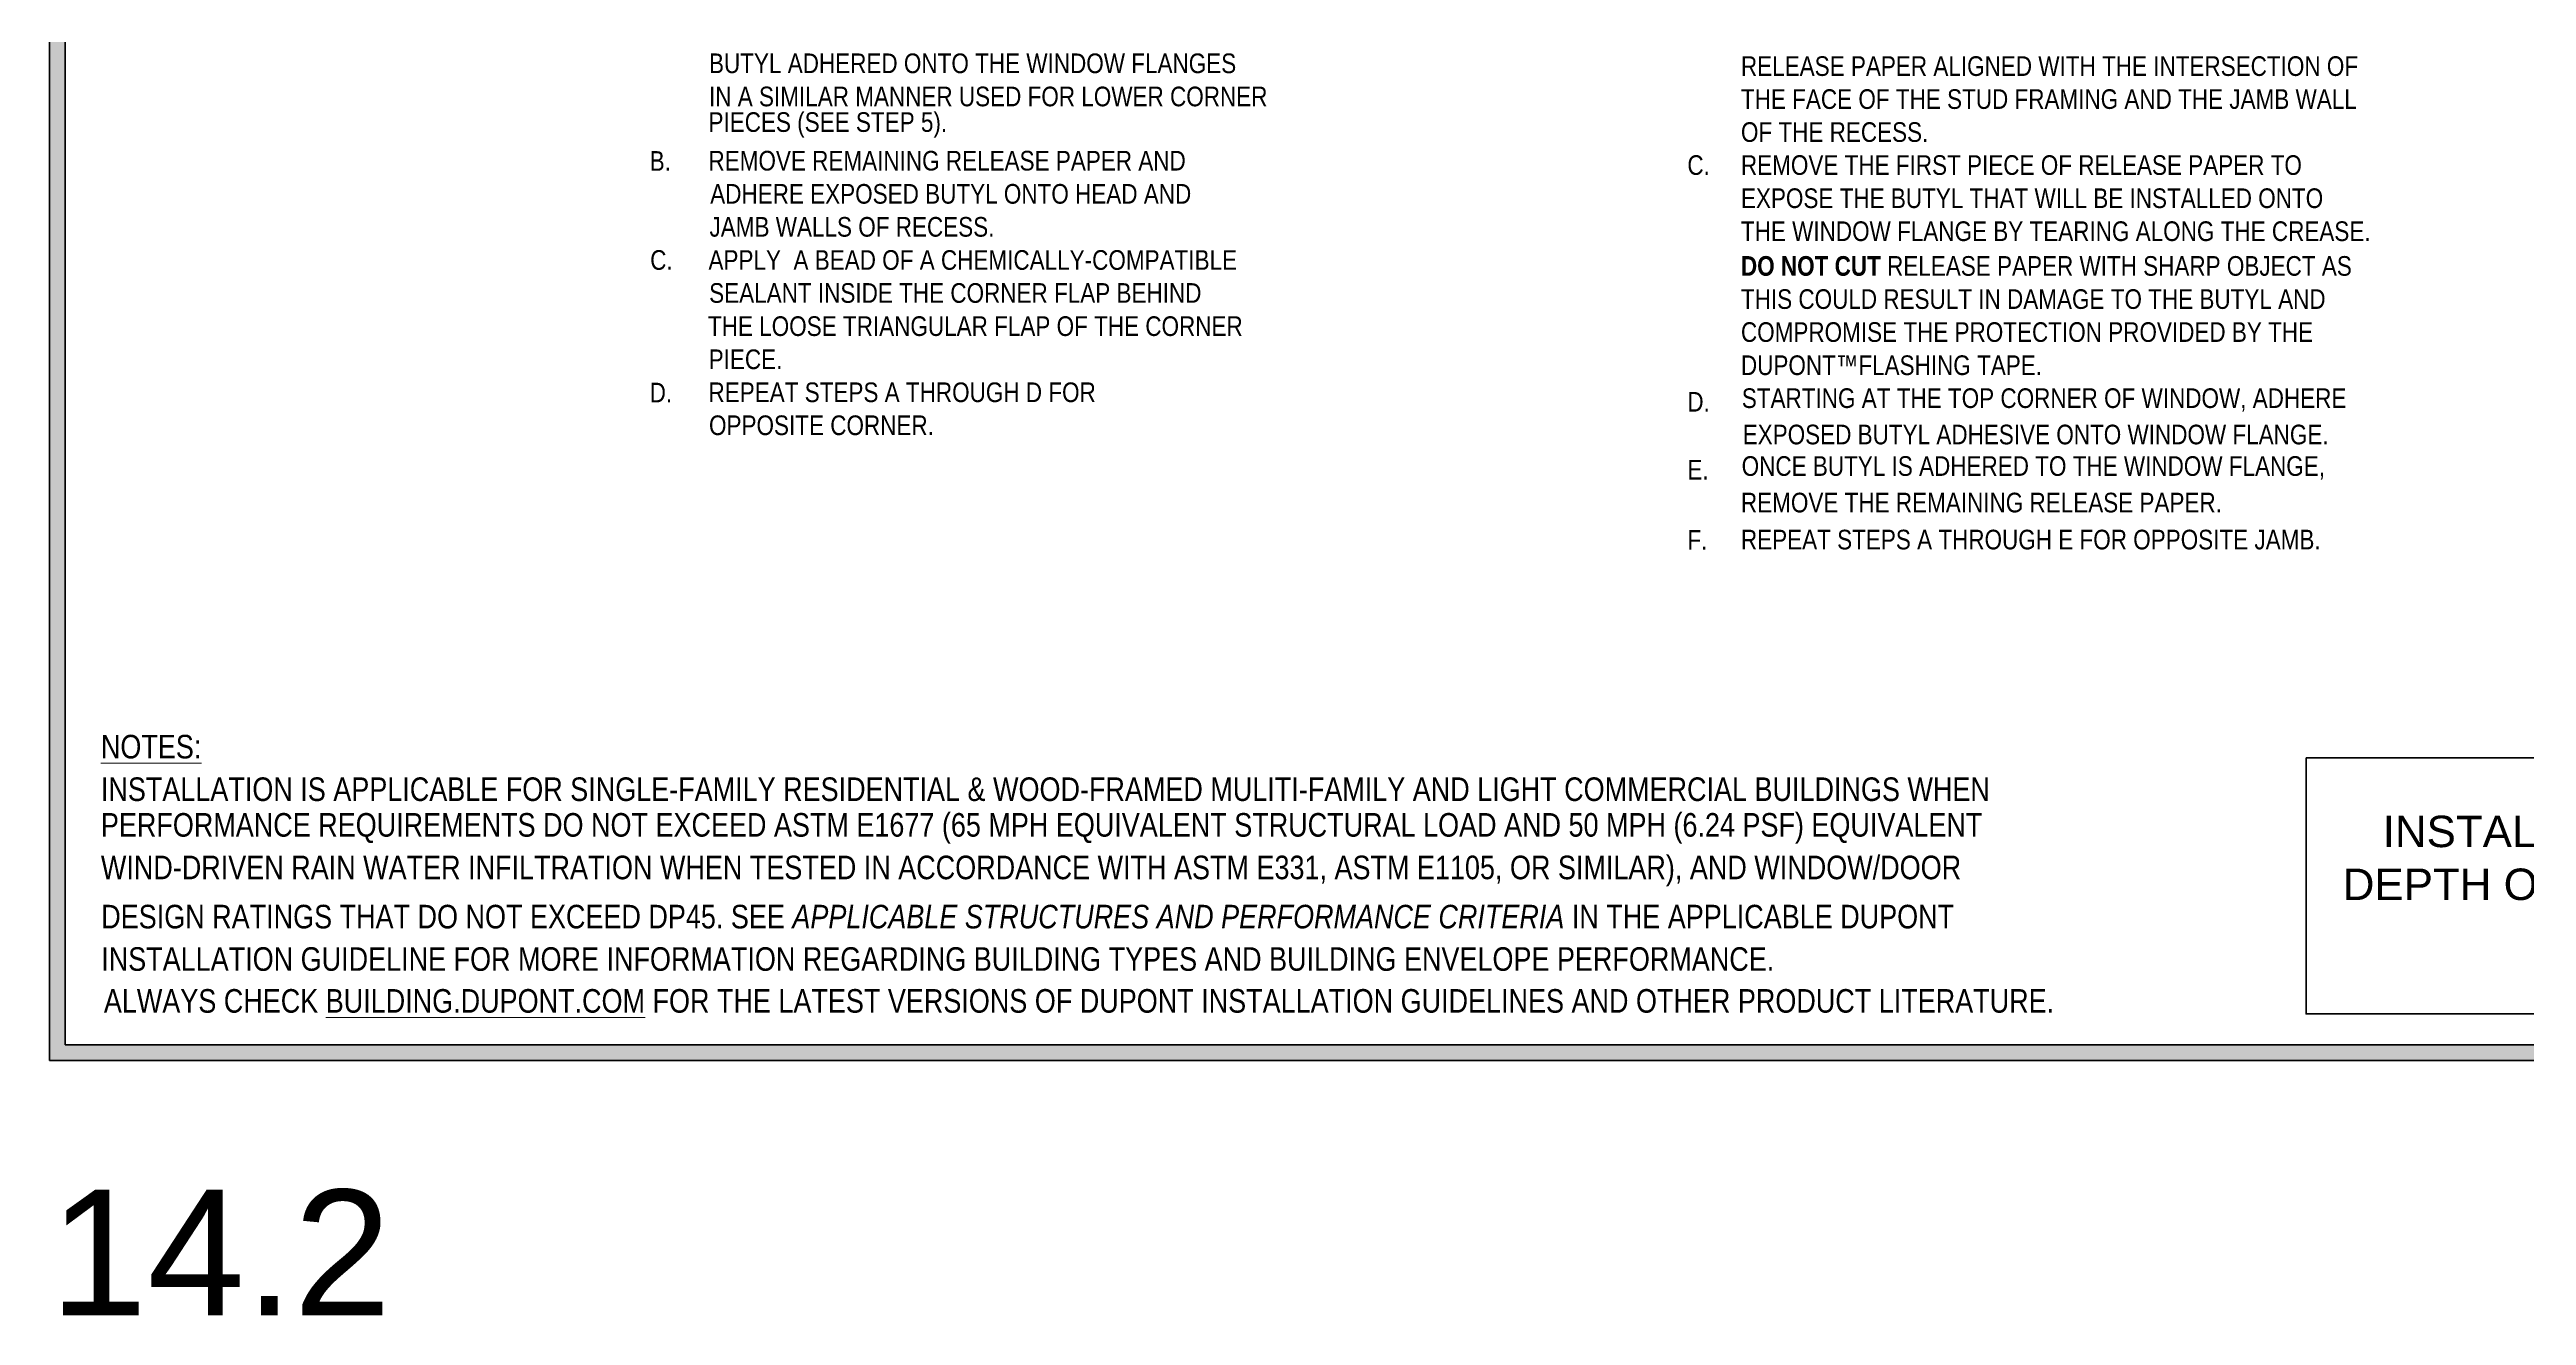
# Model space of a CAD drawing. Extents: x -1328 to 5679, y -4611 to 1603.
# Drawn here: x -1328 to 91, y -3620 to -2894 of the extents above; entities that cross this region are included whole.
import ezdxf

# ---------------------------------------------------------------- set-up
doc = ezdxf.new("R2010")
doc.units = 0
doc.header["$MEASUREMENT"] = 0
for name, color, linetype, lineweight in [('.ATI-TEXT_1', 7, 'Continuous', 0), ('0_0', 7, 'Continuous', 0), ('A-ANNO-TTLB-TEXT-MEDM', 7, 'Continuous', 0), ('A-DETL-MEDM', 7, 'Continuous', 0), ('G-ANNO-TTLB', 7, 'Continuous', 0)]:
    doc.layers.add(name, color=color, linetype=linetype, lineweight=lineweight)

# ---------------------------------------------------------------- blocks, each defined once
blk = doc.blocks.new('Block_32')
at = {"layer": '.ATI-TEXT_1', "char_height": 0.2, "attachment_point": 7}
for s, insert in [('\\C18;\\c0;\\FArial Narrow|b0|i0|c1;\\H11.251642;\\W1.000000;A.', (-983.2, -2851.2)), ('\\C18;\\c0;\\FArial Narrow|b0|i0|c1;\\H11.251642;\\W1.000000;INSTALL DUPONT™ FLEXWRAP™ RECESSED', (-950.7, -2851.2)), ('\\C18;\\c0;\\FArial Narrow|b0|i0|c1;\\H11.251642;\\W1.000000;WINDOW CORNERS INTO THE UPPER CORNERS', (-950.4, -2870.1)), ('\\C18;\\c0;\\FArial Narrow|b0|i0|c1;\\H11.251642;\\W1.000000;OF THE WINDOW ROUGH OPENING WITH EXPOSED', (-950.4, -2889.1)), ('\\C18;\\c0;\\FArial Narrow|b0|i0|c1;\\H11.251642;\\W1.000000;BUTYL ADHERED ONTO THE WINDOW FLANGES ', (-950.1, -2908)), ('\\C18;\\c0;\\FArial Narrow|b0|i0|c1;\\H11.251642;\\W1.000000;IN A SIMILAR MANNER USED FOR LOWER CORNER', (-950.1, -2927)), ('\\C18;\\c0;\\FArial Narrow|b0|i0|c1;\\H11.251642;\\W1.000000;PIECES (SEE STEP 5).', (-950.4, -2944.9)), ('\\C18;\\c0;\\FArial Narrow|b0|i0|c1;\\H11.251642;\\W1.000000;REMOVE REMAINING RELEASE PAPER AND', (-950.4, -2963.8)), ('\\C18;\\c0;\\FArial Narrow|b0|i0|c1;\\H11.251642;\\W1.000000;B.', (-984.1, -2963.8)), ('\\C18;\\c0;\\FArial Narrow|b0|i0|c1;\\H11.251642;\\W1.000000;ADHERE EXPOSED BUTYL ONTO HEAD AND', (-949.4, -2982.8)), ('\\C18;\\c0;\\FArial Narrow|b0|i0|c1;\\H11.251642;\\W1.000000;JAMB WALLS OF RECESS.', (-949.8, -3001.7)), ('\\C18;\\c0;\\FArial Narrow|b0|i0|c1;\\H11.251642;\\W1.000000;C.', (-983.8, -3020.7)), ('\\C18;\\c0;\\FArial Narrow|b0|i0|c1;\\H11.251642;\\W1.000000;APPLY  A BEAD OF A CHEMICALLY-COMPATIBLE', (-950.4, -3020.7)), ('\\C18;\\c0;\\FArial Narrow|b0|i0|c1;\\H11.251642;\\W1.000000;SEALANT INSIDE THE CORNER FLAP BEHIND ', (-950, -3039.6)), ('\\C18;\\c0;\\FArial Narrow|b0|i0|c1;\\H11.251642;\\W1.000000;THE LOOSE TRIANGULAR FLAP OF THE CORNER', (-950.7, -3058.6)), ('\\C18;\\c0;\\FArial Narrow|b0|i0|c1;\\H11.251642;\\W1.000000;PIECE.', (-950.3, -3077.6)), ('\\C18;\\c0;\\FArial Narrow|b0|i0|c1;\\H11.251642;\\W1.000000;D.', (-984.1, -3096.5)), ('\\C18;\\c0;\\FArial Narrow|b0|i0|c1;\\H11.251642;\\W1.000000;REPEAT STEPS A THROUGH D FOR', (-950.4, -3096.5)), ('\\C18;\\c0;\\FArial Narrow|b0|i0|c1;\\H11.251642;\\W1.000000;OPPOSITE CORNER.', (-950.1, -3115.4))]:
    blk.add_mtext(s, dxfattribs=dict(at, insert=insert))
blk = doc.blocks.new('Block_50')
at = {"layer": '.ATI-TEXT_1', "char_height": 0.2, "attachment_point": 7}
for s, insert in [('\\L\\C18;\\c0;\\FArial Narrow|b0|i0|c1;\\H13.500003;\\W1.000000;NOTES:\\l', (-1298.6, -3300.7)), ('\\C18;\\c0;\\FArial Narrow|b0|i0|c1;\\H13.500003;\\W1.000000;INSTALLATION IS APPLICABLE FOR SINGLE-FAMILY RESIDENTIAL & WOOD-FRAMED MULITI-FAMILY AND LIGHT COMMERCIAL BUILDINGS WHEN ', (-1298.6, -3325.1)), ('\\C18;\\c0;\\FArial Narrow|b0|i0|c1;\\H13.500003;\\W1.000000;PERFORMANCE REQUIREMENTS DO NOT EXCEED ASTM E1677 (65 MPH EQUIVALENT STRUCTURAL LOAD AND 50 MPH (6.24 PSF) EQUIVALENT', (-1298.6, -3349.4)), ('\\C18;\\c0;\\FArial Narrow|b0|i0|c1;\\H13.500003;\\W1.000000;WIND-DRIVEN RAIN WATER INFILTRATION WHEN TESTED IN ACCORDANCE WITH ASTM E331, ASTM E1105, OR SIMILAR), AND WINDOW/DOOR', (-1298.6, -3373.8)), ('\\C18;\\c0;\\FArial Narrow|b0|i0|c1;\\H13.500003;\\W1.000000;DESIGN RATINGS THAT DO NOT EXCEED DP45. SEE \\FArial Narrow Italic|b0|i1|c1;APPLICABLE STRUCTURES AND PERFORMANCE CRITERIA \\FArial Narrow|b0|i0|c1;IN THE APPLICABLE DUPONT', (-1298.4, -3398.1)), ('\\C18;\\c0;\\FArial Narrow|b0|i0|c1;\\H13.500003;\\W1.000000;INSTALLATION GUIDELINE FOR MORE INFORMATION REGARDING BUILDING TYPES AND BUILDING ENVELOPE PERFORMANCE.  ', (-1298.4, -3422.4)), ('\\C18;\\c0;\\FArial Narrow|b0|i0|c1;\\H13.500003;\\W1.000000;ALWAYS CHECK \\L\\C160;\\c16730368;BUILDING.DUPON\\l\\LT\\l\\L.COM\\l\\C18;\\c0; FOR THE LATEST VERSIONS OF DUPONT INSTALLATION GUIDELINES AND OTHER PRODUCT LITERATURE.', (-1296.9, -3446.4))]:
    blk.add_mtext(s, dxfattribs=dict(at, insert=insert))
blk = doc.blocks.new('Block_575')
at = {"layer": 'A-ANNO-TTLB-TEXT-MEDM', "char_height": 0.2, "attachment_point": 7}
for s, insert in [('\\C5;\\c16711680;\\FArial|b0|i0|c1;\\H18.002635;\\W1.000000;INSTALLATION FOR RECESSED WINDOW CONDITIONS WHERE', (9.1, -3351.6)), ('\\C5;\\c16711680;\\FArial|b0|i0|c1;\\H18.002635;\\W1.000000;DEPTH OF RECESS IS GREATER THAN 1/2 THE WIDTH OF RECESS', (-13.8, -3381.9)), ('\\L\\C5;\\c16711680;\\FArial|b0|i0|c1;\\H18.002635;\\W1.000000;(METHOD 2)\\l', (319.5, -3412.2))]:
    blk.add_mtext(s, dxfattribs=dict(at, insert=insert))

msp = doc.modelspace()

# ---------------------------------------------------------------- hatches: boundary and pattern name
at = {"layer": 'G-ANNO-TTLB', "true_color": 0xff00ff, "transparency": 33554687}
h = msp.add_hatch(color=6, dxfattribs=at)
edge = h.paths.add_edge_path()
edge.add_spline(control_points=[(1601.5, -3473.7), (1601.5, -3473.7), (-1328, -3473.7), (-1328, -3473.7), (-1328, -3473.7), (-1328, -1016.7), (-1328, -1016.7), (-1328, -1016.7), (1601.5, -1016.7), (1601.5, -1016.7), (1601.5, -1016.7), (1601.5, -3473.7), (1601.5, -3473.7)], knot_values=[0, 0, 0, 0, 1, 1, 1, 2, 2, 2, 3, 3, 3, 4, 4, 4, 4], degree=3, periodic=0)
edge = h.paths.add_edge_path()
edge.add_spline(control_points=[(-1319, -1025.7), (-1319, -1025.7), (-1319, -3464.7), (-1319, -3464.7), (-1319, -3464.7), (1592.5, -3464.7), (1592.5, -3464.7), (1592.5, -3464.7), (1592.5, -1025.7), (1592.5, -1025.7), (1592.5, -1025.7), (-1319, -1025.7), (-1319, -1025.7)], knot_values=[0, 0, 0, 0, 1, 1, 1, 2, 2, 2, 3, 3, 3, 4, 4, 4, 4], degree=3, periodic=0)
edge.add_line((-1319, -1025.7), (-1319, -1025.7))

# ---------------------------------------------------------------- linework, layer by layer
at = {"layer": 'A-DETL-MEDM', "color": 18, "lineweight": 106, "true_color": 0x000000}
msp.add_lwpolyline([(824.1, -3300.2), (-34.7, -3300.2), (-34.8, -3446.9), (824, -3446.9)], close=True, dxfattribs=at)
at = {"layer": 'G-ANNO-TTLB', "color": 6, "lineweight": 50, "true_color": 0xff00ff}
for p, q in [((-1328, -1016.7), (-1328, -3473.7)), ((-1319, -1025.7), (-1319, -3464.7)), ((-1319, -3464.7), (-1319, -1025.7)), ((-1328, -3473.7), (1601.5, -3473.7)), ((-1319, -3464.7), (1592.5, -3464.7)), ((1592.5, -3464.7), (-1319, -3464.7))]:
    msp.add_line(p, q, dxfattribs=at)
at = {"layer": 'G-ANNO-TTLB'}
for points in [[(1601.5, -3473.7), (1601.5, -3473.7), (-1328, -3473.7), (-1328, -3473.7), (-1328, -3473.7), (-1328, -1016.7), (-1328, -1016.7), (-1328, -1016.7), (1601.5, -1016.7), (1601.5, -1016.7), (1601.5, -1016.7), (1601.5, -3473.7), (1601.5, -3473.7)], [(-1319, -1025.7), (-1319, -1025.7), (-1319, -3464.7), (-1319, -3464.7), (-1319, -3464.7), (1592.5, -3464.7), (1592.5, -3464.7), (1592.5, -3464.7), (1592.5, -1025.7), (1592.5, -1025.7), (1592.5, -1025.7), (-1319, -1025.7), (-1319, -1025.7)]]:
    msp.add_open_spline(points, degree=3, knots=[0, 0, 0, 0, 1, 1, 1, 2, 2, 2, 3, 3, 3, 4, 4, 4, 4], dxfattribs=at)

# ---------------------------------------------------------------- block references
at = {"layer": '.ATI-TEXT_1'}
for name in ['Block_32', 'Block_50']:
    msp.add_blockref(name, (0, 0), dxfattribs=at)
at = {"layer": 'A-ANNO-TTLB-TEXT-MEDM'}
msp.add_blockref('Block_575', (0, 0), dxfattribs=at)

# ---------------------------------------------------------------- texts
at = {"layer": '.ATI-TEXT_1', "char_height": 0.2, "attachment_point": 7}
for s, insert in [('\\C18;\\c0;\\FArial Narrow|b0|i0|c1;\\H11.249999;\\W1.000000;RELEASE PAPER ALIGNED WITH THE INTERSECTION OF ', (-358.7, -2909.6)), ('\\C18;\\c0;\\FArial Narrow|b0|i0|c1;\\H11.249999;\\W1.000000;THE FACE OF THE STUD FRAMING AND THE JAMB WALL', (-358.7, -2928.5)), ('\\C18;\\c0;\\FArial Narrow|b0|i0|c1;\\H11.249999;\\W1.000000;OF THE RECESS.', (-358.7, -2947.4)), ('\\C18;\\c0;\\FArial Narrow|b0|i0|c1;\\H11.249999;\\W1.000000;C.', (-389.4, -2966.3)), ('\\C18;\\c0;\\FArial Narrow|b0|i0|c1;\\H11.249999;\\W1.000000;REMOVE THE FIRST PIECE OF RELEASE PAPER TO', (-358.7, -2966.3)), ('\\C18;\\c0;\\FArial Narrow|b0|i0|c1;\\H11.249999;\\W1.000000;EXPOSE THE BUTYL THAT WILL BE INSTALLED ONTO', (-358.7, -2985.3)), ('\\C18;\\c0;\\FArial Narrow|b0|i0|c1;\\H11.249999;\\W1.000000;THE WINDOW FLANGE BY TEARING ALONG THE CREASE.', (-358.7, -3004.2)), ('\\C18;\\c0;\\FArial Narrow Bold|b1|i0|c1;\\H11.249999;\\W1.000000;DO NOT CUT\\FArial Narrow|b0|i0|c1; RELEASE PAPER WITH SHARP OBJECT AS', (-358.7, -3024.1)), ('\\C18;\\c0;\\FArial Narrow|b0|i0|c1;\\H11.249999;\\W1.000000;THIS COULD RESULT IN DAMAGE TO THE BUTYL AND', (-358.7, -3043.1)), ('\\C18;\\c0;\\FArial Narrow|b0|i0|c1;\\H11.249999;\\W1.000000;COMPROMISE THE PROTECTION PROVIDED BY THE ', (-358.7, -3062)), ('\\C18;\\c0;\\FArial Narrow|b0|i0|c1;\\H11.249999;\\W1.000000;DUPONT™FLASHING TAPE. ', (-358.7, -3081)), ('\\C18;\\c0;\\FArial Narrow|b0|i0|c1;\\H11.249999;\\W1.000000;D.', (-389.4, -3101.8)), ('\\C18;\\c0;\\FArial Narrow|b0|i0|c1;\\H11.249999;\\W1.000000;STARTING AT THE TOP CORNER OF WINDOW, ADHERE', (-358.2, -3101.8)), ('\\C18;\\c0;\\FArial Narrow|b0|i0|c1;\\H11.249999;\\W1.000000;EXPOSED BUTYL ADHESIVE ONTO WINDOW FLANGE.', (-357.7, -3120.7)), ('\\C18;\\c0;\\FArial Narrow|b0|i0|c1;\\H11.249999;\\W1.000000;E.', (-389.4, -3140.7)), ('\\C18;\\c0;\\FArial Narrow|b0|i0|c1;\\H11.249999;\\W1.000000;ONCE BUTYL IS ADHERED TO THE WINDOW FLANGE,', (-358.3, -3140.7)), ('\\C18;\\c0;\\FArial Narrow|b0|i0|c1;\\H11.249999;\\W1.000000;REMOVE THE REMAINING RELEASE PAPER.', (-358.7, -3159.7)), ('\\C18;\\c0;\\FArial Narrow|b0|i0|c1;\\H11.249999;\\W1.000000;F.', (-389.4, -3180.9)), ('\\C18;\\c0;\\FArial Narrow|b0|i0|c1;\\H11.249999;\\W1.000000;REPEAT STEPS A THROUGH E FOR OPPOSITE JAMB.', (-358.7, -3180.9))]:
    msp.add_mtext(s, dxfattribs=dict(at, insert=insert))
at = {"layer": '0_0', "insert": (-1328, -3619.7), "char_height": 0.2, "attachment_point": 7}
msp.add_mtext('\\C18;\\c0;\\FArial|b0|i0|c1;\\H72.010539;\\W1.000000;14.2', dxfattribs=at)

doc.saveas('drawing.dxf')
